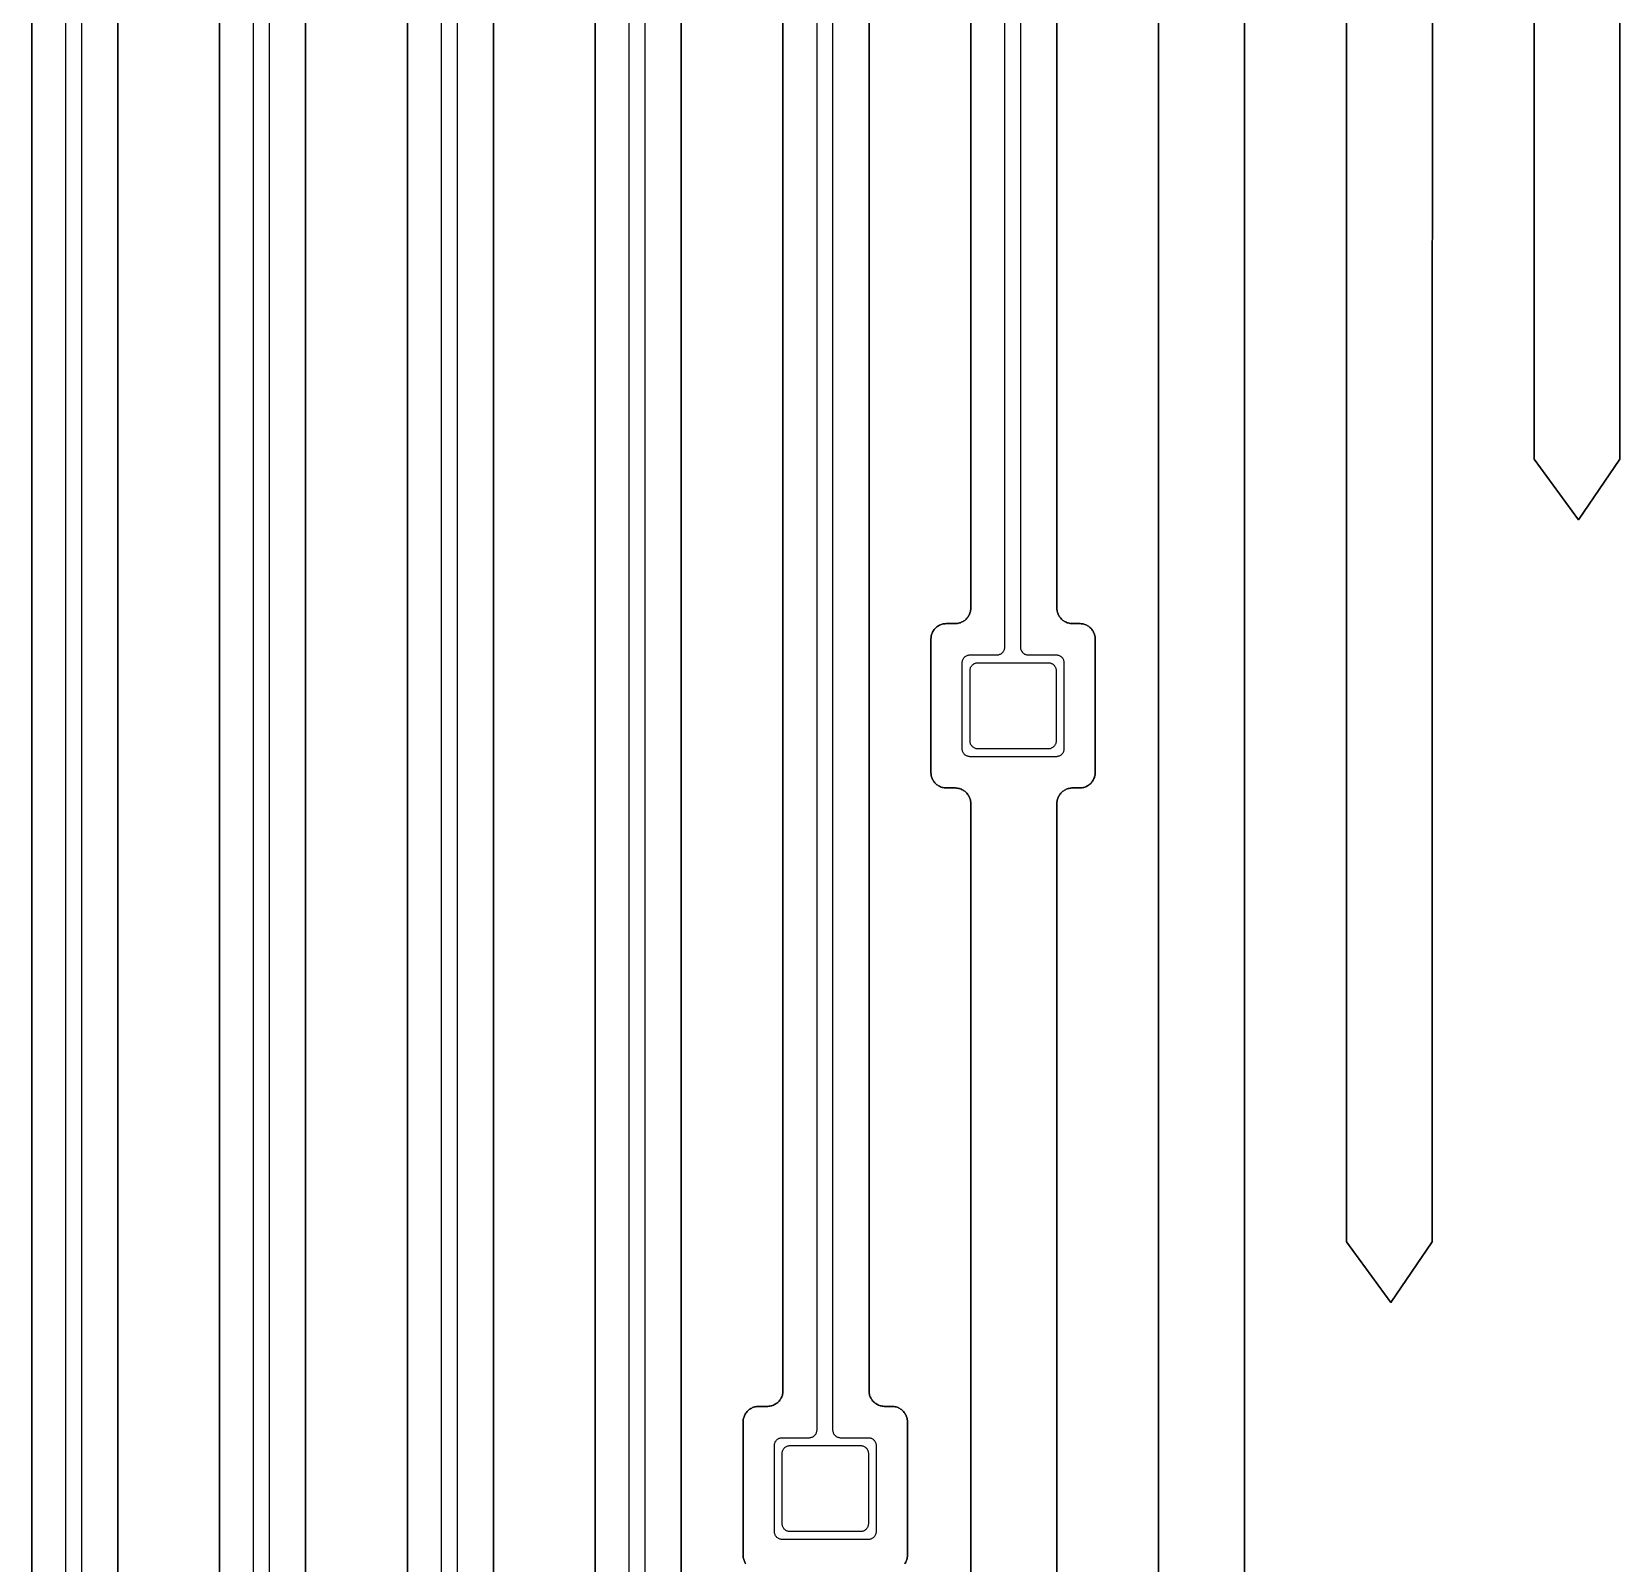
# Model space of a CAD drawing. Extents: x -2057 to 2225, y -44 to 31181.
# Drawn here: x 324.8 to 527.8, y 1930.2 to 2125.9 of the extents above; entities that cross this region are included whole.
import ezdxf

# ---------------------------------------------------------------- set-up
doc = ezdxf.new("R2010")
doc.units = 0
for name, color, linetype in [('electrode', 6, 'CONTINUOUS'), ('etching', 7, 'CONTINUOUS'), ('L3D0_etching3', 5, 'CONTINUOUS'), ('metalization', 8, 'CONTINUOUS'), ('polyimide', 9, 'CONTINUOUS')]:
    doc.layers.add(name, color=color, linetype=linetype)

msp = doc.modelspace()

# ---------------------------------------------------------------- linework, layer by layer
at = {"layer": 'electrode'}
for points in [[(445.66, 2034.247), (445.573, 2034.255), (445.487, 2034.27), (445.402, 2034.293), (445.32, 2034.323), (445.241, 2034.36), (445.166, 2034.403), (445.094, 2034.453), (445.027, 2034.509), (444.965, 2034.571), (444.909, 2034.638), (444.859, 2034.71), (444.816, 2034.785), (444.779, 2034.864), (444.749, 2034.946), (444.726, 2035.031), (444.711, 2035.117), (444.703, 2035.204), (444.703, 2044.291), (444.711, 2044.378), (444.726, 2044.464), (444.749, 2044.548), (444.779, 2044.63), (444.816, 2044.71), (444.859, 2044.785), (444.909, 2044.857), (444.965, 2044.924), (445.027, 2044.985), (445.094, 2045.042), (445.166, 2045.092), (445.241, 2045.135), (445.32, 2045.172), (445.402, 2045.202), (445.487, 2045.225), (445.573, 2045.24), (445.66, 2045.247), (454.747, 2045.247), (454.834, 2045.24), (454.92, 2045.225), (455.004, 2045.202), (455.086, 2045.172), (455.166, 2045.135), (455.241, 2045.092), (455.313, 2045.042), (455.38, 2044.985), (455.441, 2044.924), (455.498, 2044.857), (455.548, 2044.785), (455.591, 2044.71), (455.628, 2044.63), (455.658, 2044.548), (455.681, 2044.464), (455.696, 2044.378), (455.703, 2044.291), (455.703, 2035.204), (455.696, 2035.117), (455.681, 2035.031), (455.658, 2034.946), (455.628, 2034.864), (455.591, 2034.785), (455.548, 2034.71), (455.498, 2034.638), (455.441, 2034.571), (455.38, 2034.509), (455.313, 2034.453), (455.241, 2034.403), (455.166, 2034.36), (455.086, 2034.323), (455.004, 2034.293), (454.92, 2034.27), (454.834, 2034.255), (454.747, 2034.247)], [(421.66, 1934.247), (421.573, 1934.255), (421.487, 1934.27), (421.402, 1934.293), (421.32, 1934.323), (421.241, 1934.36), (421.166, 1934.403), (421.094, 1934.453), (421.027, 1934.509), (420.965, 1934.571), (420.909, 1934.638), (420.859, 1934.71), (420.816, 1934.785), (420.779, 1934.864), (420.749, 1934.946), (420.726, 1935.031), (420.711, 1935.117), (420.703, 1935.204), (420.703, 1944.291), (420.711, 1944.378), (420.726, 1944.464), (420.749, 1944.548), (420.779, 1944.63), (420.816, 1944.71), (420.859, 1944.785), (420.909, 1944.857), (420.965, 1944.924), (421.027, 1944.985), (421.094, 1945.042), (421.166, 1945.092), (421.241, 1945.135), (421.32, 1945.172), (421.402, 1945.202), (421.487, 1945.225), (421.573, 1945.24), (421.66, 1945.247), (430.747, 1945.247), (430.834, 1945.24), (430.92, 1945.225), (431.004, 1945.202), (431.086, 1945.172), (431.166, 1945.135), (431.241, 1945.092), (431.313, 1945.042), (431.38, 1944.985), (431.441, 1944.924), (431.498, 1944.857), (431.548, 1944.785), (431.591, 1944.71), (431.628, 1944.63), (431.658, 1944.548), (431.681, 1944.464), (431.696, 1944.378), (431.703, 1944.291), (431.703, 1935.204), (431.696, 1935.117), (431.681, 1935.031), (431.658, 1934.946), (431.628, 1934.864), (431.591, 1934.785), (431.548, 1934.71), (431.498, 1934.638), (431.441, 1934.571), (431.38, 1934.509), (431.313, 1934.453), (431.241, 1934.403), (431.166, 1934.36), (431.086, 1934.323), (431.004, 1934.293), (430.92, 1934.27), (430.834, 1934.255), (430.747, 1934.247)]]:
    msp.add_lwpolyline(points, close=True, dxfattribs=at)
at = {"layer": 'etching'}
for points in [[(324.792, 9035.371), (324.792, 1552.185)], [(335.792, 1552.185), (335.792, 9035.371)], [(348.792, 9035.371), (348.792, 1652.185)], [(359.792, 1652.185), (359.792, 9035.371)], [(372.792, 9035.371), (372.792, 1752.185)], [(383.792, 1752.185), (383.792, 9035.371)], [(396.792, 9035.371), (396.792, 1852.185)], [(407.792, 1852.185), (407.792, 9035.371)], [(420.792, 9035.371), (420.792, 1952.185), (420.784, 1952.059), (420.769, 1951.934), (420.745, 1951.811), (420.714, 1951.689), (420.675, 1951.57), (420.629, 1951.453), (420.575, 1951.339), (420.515, 1951.229), (420.447, 1951.123), (420.373, 1951.021), (420.293, 1950.924), (420.207, 1950.832), (420.116, 1950.746), (420.019, 1950.666), (419.917, 1950.592), (419.811, 1950.525), (419.701, 1950.465), (419.587, 1950.411), (419.47, 1950.365), (419.351, 1950.326), (419.229, 1950.295), (419.105, 1950.271), (418.981, 1950.255), (418.855, 1950.247), (417.641, 1950.247), (417.515, 1950.24), (417.39, 1950.224), (417.267, 1950.2), (417.145, 1950.169), (417.026, 1950.13), (416.909, 1950.084), (416.795, 1950.03), (416.685, 1949.97), (416.579, 1949.902), (416.477, 1949.828), (416.38, 1949.748), (416.288, 1949.662), (416.202, 1949.571), (416.122, 1949.474), (416.048, 1949.372), (415.981, 1949.266), (415.921, 1949.156), (415.867, 1949.042), (415.821, 1948.925), (415.782, 1948.806), (415.751, 1948.684), (415.727, 1948.56), (415.711, 1948.436), (415.703, 1948.31), (415.703, 1931.185), (415.711, 1931.059), (415.727, 1930.934), (415.751, 1930.811), (415.782, 1930.689), (415.821, 1930.57), (415.867, 1930.453), (415.921, 1930.339), (415.981, 1930.229), (416.048, 1930.123)], [(436.358, 1930.123), (436.426, 1930.229), (436.486, 1930.339), (436.54, 1930.453), (436.586, 1930.57), (436.625, 1930.689), (436.656, 1930.811), (436.68, 1930.934), (436.696, 1931.059), (436.703, 1931.185), (436.703, 1948.31), (436.696, 1948.436), (436.68, 1948.56), (436.656, 1948.684), (436.625, 1948.806), (436.586, 1948.925), (436.54, 1949.042), (436.486, 1949.156), (436.426, 1949.266), (436.358, 1949.372), (436.284, 1949.474), (436.204, 1949.571), (436.118, 1949.662), (436.027, 1949.748), (435.93, 1949.828), (435.828, 1949.902), (435.722, 1949.97), (435.612, 1950.03), (435.498, 1950.084), (435.381, 1950.13), (435.262, 1950.169), (435.14, 1950.2), (435.016, 1950.224), (434.892, 1950.24), (434.766, 1950.247), (433.729, 1950.247), (433.604, 1950.255), (433.479, 1950.271), (433.356, 1950.295), (433.234, 1950.326), (433.114, 1950.365), (432.998, 1950.411), (432.884, 1950.465), (432.774, 1950.525), (432.668, 1950.592), (432.566, 1950.666), (432.469, 1950.746), (432.377, 1950.832), (432.291, 1950.924), (432.211, 1951.021), (432.137, 1951.123), (432.07, 1951.229), (432.009, 1951.339), (431.956, 1951.453), (431.91, 1951.57), (431.871, 1951.689), (431.84, 1951.811), (431.816, 1951.934), (431.8, 1952.059), (431.792, 1952.185), (431.792, 9035.371)], [(444.792, 9035.371), (444.792, 2052.185), (444.784, 2052.059), (444.769, 2051.934), (444.745, 2051.811), (444.714, 2051.689), (444.675, 2051.57), (444.629, 2051.453), (444.575, 2051.339), (444.515, 2051.229), (444.447, 2051.123), (444.373, 2051.021), (444.293, 2050.924), (444.207, 2050.832), (444.116, 2050.746), (444.019, 2050.666), (443.917, 2050.592), (443.811, 2050.525), (443.701, 2050.465), (443.587, 2050.411), (443.47, 2050.365), (443.351, 2050.326), (443.229, 2050.295), (443.105, 2050.271), (442.981, 2050.255), (442.855, 2050.247), (441.641, 2050.247), (441.515, 2050.24), (441.39, 2050.224), (441.267, 2050.2), (441.145, 2050.169), (441.026, 2050.13), (440.909, 2050.084), (440.795, 2050.03), (440.685, 2049.97), (440.579, 2049.902), (440.477, 2049.828), (440.38, 2049.748), (440.288, 2049.662), (440.202, 2049.571), (440.122, 2049.474), (440.048, 2049.372), (439.981, 2049.266), (439.921, 2049.156), (439.867, 2049.042), (439.821, 2048.925), (439.782, 2048.806), (439.751, 2048.684), (439.727, 2048.56), (439.711, 2048.436), (439.703, 2048.31), (439.703, 2031.185), (439.711, 2031.059), (439.727, 2030.934), (439.751, 2030.811), (439.782, 2030.689), (439.821, 2030.57), (439.867, 2030.453), (439.921, 2030.339), (439.981, 2030.229), (440.048, 2030.123), (440.122, 2030.021), (440.202, 2029.924), (440.288, 2029.832), (440.38, 2029.746), (440.477, 2029.666), (440.579, 2029.592), (440.685, 2029.525), (440.795, 2029.465), (440.909, 2029.411), (441.026, 2029.365), (441.145, 2029.326), (441.267, 2029.295), (441.39, 2029.271), (441.515, 2029.255), (441.641, 2029.247), (442.855, 2029.247), (442.981, 2029.24), (443.105, 2029.224), (443.229, 2029.2), (443.351, 2029.169), (443.47, 2029.13), (443.587, 2029.084), (443.701, 2029.03), (443.811, 2028.97), (443.917, 2028.902), (444.019, 2028.828), (444.116, 2028.748), (444.207, 2028.662), (444.293, 2028.571), (444.373, 2028.474), (444.447, 2028.372), (444.515, 2028.266), (444.575, 2028.156), (444.629, 2028.042), (444.675, 2027.925), (444.714, 2027.806), (444.745, 2027.684), (444.769, 2027.56), (444.784, 2027.436), (444.792, 2027.31), (444.792, 1771.247)], [(455.754, 1771.247), (455.792, 2027.31), (455.8, 2027.436), (455.816, 2027.56), (455.84, 2027.684), (455.871, 2027.806), (455.91, 2027.925), (455.956, 2028.042), (456.009, 2028.156), (456.07, 2028.266), (456.137, 2028.372), (456.211, 2028.474), (456.291, 2028.571), (456.377, 2028.662), (456.469, 2028.748), (456.566, 2028.828), (456.668, 2028.902), (456.774, 2028.97), (456.884, 2029.03), (456.998, 2029.084), (457.114, 2029.13), (457.234, 2029.169), (457.356, 2029.2), (457.479, 2029.224), (457.604, 2029.24), (457.729, 2029.247), (458.766, 2029.247), (458.892, 2029.255), (459.016, 2029.271), (459.14, 2029.295), (459.262, 2029.326), (459.381, 2029.365), (459.498, 2029.411), (459.612, 2029.465), (459.722, 2029.525), (459.828, 2029.592), (459.93, 2029.666), (460.027, 2029.746), (460.118, 2029.832), (460.204, 2029.924), (460.284, 2030.021), (460.358, 2030.123), (460.426, 2030.229), (460.486, 2030.339), (460.54, 2030.453), (460.586, 2030.57), (460.625, 2030.689), (460.656, 2030.811), (460.68, 2030.934), (460.696, 2031.059), (460.703, 2031.185), (460.703, 2048.31), (460.696, 2048.436), (460.68, 2048.56), (460.656, 2048.684), (460.625, 2048.806), (460.586, 2048.925), (460.54, 2049.042), (460.486, 2049.156), (460.426, 2049.266), (460.358, 2049.372), (460.284, 2049.474), (460.204, 2049.571), (460.118, 2049.662), (460.027, 2049.748), (459.93, 2049.828), (459.828, 2049.902), (459.722, 2049.97), (459.612, 2050.03), (459.498, 2050.084), (459.381, 2050.13), (459.262, 2050.169), (459.14, 2050.2), (459.016, 2050.224), (458.892, 2050.24), (458.766, 2050.247), (457.729, 2050.247), (457.604, 2050.255), (457.479, 2050.271), (457.356, 2050.295), (457.234, 2050.326), (457.114, 2050.365), (456.998, 2050.411), (456.884, 2050.465), (456.774, 2050.525), (456.668, 2050.592), (456.566, 2050.666), (456.469, 2050.746), (456.377, 2050.832), (456.291, 2050.924), (456.211, 2051.021), (456.137, 2051.123), (456.07, 2051.229), (456.009, 2051.339), (455.956, 2051.453), (455.91, 2051.57), (455.871, 2051.689), (455.84, 2051.811), (455.816, 2051.934), (455.8, 2052.059), (455.792, 2052.185), (455.792, 9035.371)], [(516.792, 2327.31), (516.792, 2071.247), (522.472, 2063.52), (527.754, 2071.247), (527.792, 2327.31)], [(492.792, 2227.31), (492.792, 1971.247), (498.472, 1963.52), (503.754, 1971.247), (503.792, 2227.31)], [(468.792, 2127.31), (468.792, 1871.247), (474.472, 1863.52), (479.754, 1871.247), (479.792, 2127.31)]]:
    msp.add_lwpolyline(points, dxfattribs=at)
at = {"layer": 'L3D0_etching3'}
for points in [[(324.792, 9035.371), (324.792, 1552.185)], [(335.792, 1552.185), (335.792, 9035.371)], [(348.792, 9035.371), (348.792, 1652.185)], [(359.792, 1652.185), (359.792, 9035.371)], [(372.792, 9035.371), (372.792, 1752.185)], [(383.792, 1752.185), (383.792, 9035.371)], [(396.792, 9035.371), (396.792, 1852.185)], [(407.792, 1852.185), (407.792, 9035.371)], [(420.792, 9035.371), (420.792, 1952.185), (420.784, 1952.059), (420.769, 1951.934), (420.745, 1951.811), (420.714, 1951.689), (420.675, 1951.57), (420.629, 1951.453), (420.575, 1951.339), (420.515, 1951.229), (420.447, 1951.123), (420.373, 1951.021), (420.293, 1950.924), (420.207, 1950.832), (420.116, 1950.746), (420.019, 1950.666), (419.917, 1950.592), (419.811, 1950.525), (419.701, 1950.465), (419.587, 1950.411), (419.47, 1950.365), (419.351, 1950.326), (419.229, 1950.295), (419.105, 1950.271), (418.981, 1950.255), (418.855, 1950.247), (417.641, 1950.247), (417.515, 1950.24), (417.39, 1950.224), (417.267, 1950.2), (417.145, 1950.169), (417.026, 1950.13), (416.909, 1950.084), (416.795, 1950.03), (416.685, 1949.97), (416.579, 1949.902), (416.477, 1949.828), (416.38, 1949.748), (416.288, 1949.662), (416.202, 1949.571), (416.122, 1949.474), (416.048, 1949.372), (415.981, 1949.266), (415.921, 1949.156), (415.867, 1949.042), (415.821, 1948.925), (415.782, 1948.806), (415.751, 1948.684), (415.727, 1948.56), (415.711, 1948.436), (415.703, 1948.31), (415.703, 1931.185), (415.711, 1931.059), (415.727, 1930.934), (415.751, 1930.811), (415.782, 1930.689), (415.821, 1930.57), (415.867, 1930.453), (415.921, 1930.339), (415.981, 1930.229), (416.048, 1930.123)], [(436.358, 1930.123), (436.426, 1930.229), (436.486, 1930.339), (436.54, 1930.453), (436.586, 1930.57), (436.625, 1930.689), (436.656, 1930.811), (436.68, 1930.934), (436.696, 1931.059), (436.703, 1931.185), (436.703, 1948.31), (436.696, 1948.436), (436.68, 1948.56), (436.656, 1948.684), (436.625, 1948.806), (436.586, 1948.925), (436.54, 1949.042), (436.486, 1949.156), (436.426, 1949.266), (436.358, 1949.372), (436.284, 1949.474), (436.204, 1949.571), (436.118, 1949.662), (436.027, 1949.748), (435.93, 1949.828), (435.828, 1949.902), (435.722, 1949.97), (435.612, 1950.03), (435.498, 1950.084), (435.381, 1950.13), (435.262, 1950.169), (435.14, 1950.2), (435.016, 1950.224), (434.892, 1950.24), (434.766, 1950.247), (433.729, 1950.247), (433.604, 1950.255), (433.479, 1950.271), (433.356, 1950.295), (433.234, 1950.326), (433.114, 1950.365), (432.998, 1950.411), (432.884, 1950.465), (432.774, 1950.525), (432.668, 1950.592), (432.566, 1950.666), (432.469, 1950.746), (432.377, 1950.832), (432.291, 1950.924), (432.211, 1951.021), (432.137, 1951.123), (432.07, 1951.229), (432.009, 1951.339), (431.956, 1951.453), (431.91, 1951.57), (431.871, 1951.689), (431.84, 1951.811), (431.816, 1951.934), (431.8, 1952.059), (431.792, 1952.185), (431.792, 9035.371)], [(444.792, 9035.371), (444.792, 2052.185), (444.784, 2052.059), (444.769, 2051.934), (444.745, 2051.811), (444.714, 2051.689), (444.675, 2051.57), (444.629, 2051.453), (444.575, 2051.339), (444.515, 2051.229), (444.447, 2051.123), (444.373, 2051.021), (444.293, 2050.924), (444.207, 2050.832), (444.116, 2050.746), (444.019, 2050.666), (443.917, 2050.592), (443.811, 2050.525), (443.701, 2050.465), (443.587, 2050.411), (443.47, 2050.365), (443.351, 2050.326), (443.229, 2050.295), (443.105, 2050.271), (442.981, 2050.255), (442.855, 2050.247), (441.641, 2050.247), (441.515, 2050.24), (441.39, 2050.224), (441.267, 2050.2), (441.145, 2050.169), (441.026, 2050.13), (440.909, 2050.084), (440.795, 2050.03), (440.685, 2049.97), (440.579, 2049.902), (440.477, 2049.828), (440.38, 2049.748), (440.288, 2049.662), (440.202, 2049.571), (440.122, 2049.474), (440.048, 2049.372), (439.981, 2049.266), (439.921, 2049.156), (439.867, 2049.042), (439.821, 2048.925), (439.782, 2048.806), (439.751, 2048.684), (439.727, 2048.56), (439.711, 2048.436), (439.703, 2048.31), (439.703, 2031.185), (439.711, 2031.059), (439.727, 2030.934), (439.751, 2030.811), (439.782, 2030.689), (439.821, 2030.57), (439.867, 2030.453), (439.921, 2030.339), (439.981, 2030.229), (440.048, 2030.123), (440.122, 2030.021), (440.202, 2029.924), (440.288, 2029.832), (440.38, 2029.746), (440.477, 2029.666), (440.579, 2029.592), (440.685, 2029.525), (440.795, 2029.465), (440.909, 2029.411), (441.026, 2029.365), (441.145, 2029.326), (441.267, 2029.295), (441.39, 2029.271), (441.515, 2029.255), (441.641, 2029.247), (442.855, 2029.247), (442.981, 2029.24), (443.105, 2029.224), (443.229, 2029.2), (443.351, 2029.169), (443.47, 2029.13), (443.587, 2029.084), (443.701, 2029.03), (443.811, 2028.97), (443.917, 2028.902), (444.019, 2028.828), (444.116, 2028.748), (444.207, 2028.662), (444.293, 2028.571), (444.373, 2028.474), (444.447, 2028.372), (444.515, 2028.266), (444.575, 2028.156), (444.629, 2028.042), (444.675, 2027.925), (444.714, 2027.806), (444.745, 2027.684), (444.769, 2027.56), (444.784, 2027.436), (444.792, 2027.31), (444.792, 1771.247)], [(455.754, 1771.247), (455.792, 2027.31), (455.8, 2027.436), (455.816, 2027.56), (455.84, 2027.684), (455.871, 2027.806), (455.91, 2027.925), (455.956, 2028.042), (456.009, 2028.156), (456.07, 2028.266), (456.137, 2028.372), (456.211, 2028.474), (456.291, 2028.571), (456.377, 2028.662), (456.469, 2028.748), (456.566, 2028.828), (456.668, 2028.902), (456.774, 2028.97), (456.884, 2029.03), (456.998, 2029.084), (457.114, 2029.13), (457.234, 2029.169), (457.356, 2029.2), (457.479, 2029.224), (457.604, 2029.24), (457.729, 2029.247), (458.766, 2029.247), (458.892, 2029.255), (459.016, 2029.271), (459.14, 2029.295), (459.262, 2029.326), (459.381, 2029.365), (459.498, 2029.411), (459.612, 2029.465), (459.722, 2029.525), (459.828, 2029.592), (459.93, 2029.666), (460.027, 2029.746), (460.118, 2029.832), (460.204, 2029.924), (460.284, 2030.021), (460.358, 2030.123), (460.426, 2030.229), (460.486, 2030.339), (460.54, 2030.453), (460.586, 2030.57), (460.625, 2030.689), (460.656, 2030.811), (460.68, 2030.934), (460.696, 2031.059), (460.703, 2031.185), (460.703, 2048.31), (460.696, 2048.436), (460.68, 2048.56), (460.656, 2048.684), (460.625, 2048.806), (460.586, 2048.925), (460.54, 2049.042), (460.486, 2049.156), (460.426, 2049.266), (460.358, 2049.372), (460.284, 2049.474), (460.204, 2049.571), (460.118, 2049.662), (460.027, 2049.748), (459.93, 2049.828), (459.828, 2049.902), (459.722, 2049.97), (459.612, 2050.03), (459.498, 2050.084), (459.381, 2050.13), (459.262, 2050.169), (459.14, 2050.2), (459.016, 2050.224), (458.892, 2050.24), (458.766, 2050.247), (457.729, 2050.247), (457.604, 2050.255), (457.479, 2050.271), (457.356, 2050.295), (457.234, 2050.326), (457.114, 2050.365), (456.998, 2050.411), (456.884, 2050.465), (456.774, 2050.525), (456.668, 2050.592), (456.566, 2050.666), (456.469, 2050.746), (456.377, 2050.832), (456.291, 2050.924), (456.211, 2051.021), (456.137, 2051.123), (456.07, 2051.229), (456.009, 2051.339), (455.956, 2051.453), (455.91, 2051.57), (455.871, 2051.689), (455.84, 2051.811), (455.816, 2051.934), (455.8, 2052.059), (455.792, 2052.185), (455.792, 9035.371)], [(516.792, 2327.31), (516.792, 2071.247), (522.472, 2063.52), (527.754, 2071.247), (527.792, 2327.31)], [(492.792, 2227.31), (492.792, 1971.247), (498.472, 1963.52), (503.754, 1971.247), (503.792, 2227.31)], [(468.792, 2127.31), (468.792, 1871.247), (474.472, 1863.52), (479.754, 1871.247), (479.792, 2127.31)]]:
    msp.add_lwpolyline(points, dxfattribs=at)
at = {"layer": 'metalization'}
for points in [[(329.142, 1547.204), (329.142, 9040.22)], [(331.142, 9040.22), (331.142, 1547.204)], [(353.142, 1647.204), (353.142, 9040.22)], [(355.142, 9040.22), (355.142, 1647.204)], [(377.142, 1747.204), (377.142, 9040.22)], [(379.142, 9040.22), (379.142, 1747.204)], [(401.142, 1847.204), (401.142, 9040.22)], [(403.142, 9040.22), (403.142, 1847.204)], [(427.142, 9040.22), (427.142, 1947.204), (427.15, 1947.117), (427.165, 1947.031), (427.188, 1946.946), (427.218, 1946.864), (427.254, 1946.785), (427.298, 1946.71), (427.348, 1946.638), (427.404, 1946.571), (427.466, 1946.509), (427.533, 1946.453), (427.604, 1946.403), (427.68, 1946.36), (427.759, 1946.323), (427.841, 1946.293), (427.926, 1946.27), (428.012, 1946.255), (428.099, 1946.247), (431.747, 1946.247), (431.834, 1946.24), (431.92, 1946.225), (432.004, 1946.202), (432.086, 1946.172), (432.166, 1946.135), (432.241, 1946.092), (432.313, 1946.042), (432.38, 1945.985), (432.441, 1945.924), (432.498, 1945.857), (432.548, 1945.785), (432.591, 1945.71), (432.628, 1945.63), (432.658, 1945.548), (432.681, 1945.464), (432.696, 1945.378), (432.703, 1945.291), (432.703, 1934.204), (432.696, 1934.117), (432.681, 1934.031), (432.658, 1933.946), (432.628, 1933.864), (432.591, 1933.785), (432.548, 1933.71), (432.498, 1933.638), (432.441, 1933.571), (432.38, 1933.509), (432.313, 1933.453), (432.241, 1933.403), (432.166, 1933.36), (432.086, 1933.323), (432.004, 1933.293), (431.92, 1933.27), (431.834, 1933.255), (431.747, 1933.247), (420.66, 1933.247), (420.573, 1933.255), (420.487, 1933.27), (420.402, 1933.293), (420.32, 1933.323), (420.241, 1933.36), (420.166, 1933.403), (420.094, 1933.453), (420.027, 1933.509), (419.965, 1933.571), (419.909, 1933.638), (419.859, 1933.71), (419.816, 1933.785), (419.779, 1933.864), (419.749, 1933.946), (419.726, 1934.031), (419.711, 1934.117), (419.703, 1934.204), (419.703, 1945.291), (419.711, 1945.378), (419.726, 1945.464), (419.749, 1945.548), (419.779, 1945.63), (419.816, 1945.71), (419.859, 1945.785), (419.909, 1945.857), (419.965, 1945.924), (420.027, 1945.985), (420.094, 1946.042), (420.166, 1946.092), (420.241, 1946.135), (420.32, 1946.172), (420.402, 1946.202), (420.487, 1946.225), (420.573, 1946.24), (420.66, 1946.247), (424.186, 1946.247), (424.273, 1946.255), (424.359, 1946.27), (424.443, 1946.293), (424.525, 1946.323), (424.604, 1946.36), (424.68, 1946.403), (424.752, 1946.453), (424.819, 1946.509), (424.88, 1946.571), (424.936, 1946.638), (424.986, 1946.71), (425.03, 1946.785), (425.067, 1946.864), (425.097, 1946.946), (425.12, 1947.031), (425.135, 1947.117), (425.142, 1947.204), (425.142, 9040.22)], [(451.142, 9040.22), (451.142, 2047.204), (451.15, 2047.117), (451.165, 2047.031), (451.188, 2046.946), (451.218, 2046.864), (451.254, 2046.785), (451.298, 2046.71), (451.348, 2046.638), (451.404, 2046.571), (451.466, 2046.509), (451.533, 2046.453), (451.604, 2046.403), (451.68, 2046.36), (451.759, 2046.323), (451.841, 2046.293), (451.926, 2046.27), (452.012, 2046.255), (452.099, 2046.247), (455.747, 2046.247), (455.834, 2046.24), (455.92, 2046.225), (456.004, 2046.202), (456.086, 2046.172), (456.166, 2046.135), (456.241, 2046.092), (456.313, 2046.042), (456.38, 2045.985), (456.441, 2045.924), (456.498, 2045.857), (456.548, 2045.785), (456.591, 2045.71), (456.628, 2045.63), (456.658, 2045.548), (456.681, 2045.464), (456.696, 2045.378), (456.703, 2045.291), (456.703, 2034.204), (456.696, 2034.117), (456.681, 2034.031), (456.658, 2033.946), (456.628, 2033.864), (456.591, 2033.785), (456.548, 2033.71), (456.498, 2033.638), (456.441, 2033.571), (456.38, 2033.509), (456.313, 2033.453), (456.241, 2033.403), (456.166, 2033.36), (456.086, 2033.323), (456.004, 2033.293), (455.92, 2033.27), (455.834, 2033.255), (455.747, 2033.247), (444.66, 2033.247), (444.573, 2033.255), (444.487, 2033.27), (444.402, 2033.293), (444.32, 2033.323), (444.241, 2033.36), (444.166, 2033.403), (444.094, 2033.453), (444.027, 2033.509), (443.965, 2033.571), (443.909, 2033.638), (443.859, 2033.71), (443.816, 2033.785), (443.779, 2033.864), (443.749, 2033.946), (443.726, 2034.031), (443.711, 2034.117), (443.703, 2034.204), (443.703, 2045.291), (443.711, 2045.378), (443.726, 2045.464), (443.749, 2045.548), (443.779, 2045.63), (443.816, 2045.71), (443.859, 2045.785), (443.909, 2045.857), (443.965, 2045.924), (444.027, 2045.985), (444.094, 2046.042), (444.166, 2046.092), (444.241, 2046.135), (444.32, 2046.172), (444.402, 2046.202), (444.487, 2046.225), (444.573, 2046.24), (444.66, 2046.247), (448.186, 2046.247), (448.273, 2046.255), (448.359, 2046.27), (448.443, 2046.293), (448.525, 2046.323), (448.604, 2046.36), (448.68, 2046.403), (448.752, 2046.453), (448.819, 2046.509), (448.88, 2046.571), (448.936, 2046.638), (448.986, 2046.71), (449.03, 2046.785), (449.067, 2046.864), (449.097, 2046.946), (449.12, 2047.031), (449.135, 2047.117), (449.142, 2047.204), (449.142, 9040.22)]]:
    msp.add_lwpolyline(points, dxfattribs=at)
at = {"layer": 'polyimide'}
for points in [[(324.792, 1552.185), (324.792, 9035.371)], [(324.792, 9035.371), (324.792, 1552.185)], [(335.792, 9035.371), (335.792, 1552.185)], [(335.792, 1552.185), (335.792, 9035.371)], [(348.792, 1652.185), (348.792, 9035.371)], [(348.792, 9035.371), (348.792, 1652.185)], [(359.792, 9035.371), (359.792, 1652.185)], [(359.792, 1652.185), (359.792, 9035.371)], [(372.792, 1752.185), (372.792, 9035.371)], [(372.792, 9035.371), (372.792, 1752.185)], [(383.792, 9035.371), (383.792, 1752.185)], [(383.792, 1752.185), (383.792, 9035.371)], [(396.792, 1852.185), (396.792, 9035.371)], [(396.792, 9035.371), (396.792, 1852.185)], [(407.792, 9035.371), (407.792, 1852.185)], [(407.792, 1852.185), (407.792, 9035.371)], [(416.048, 1930.123), (415.981, 1930.229), (415.921, 1930.339), (415.867, 1930.453), (415.821, 1930.57), (415.782, 1930.689), (415.751, 1930.811), (415.727, 1930.934), (415.711, 1931.059), (415.703, 1931.185), (415.703, 1948.31), (415.711, 1948.436), (415.727, 1948.56), (415.751, 1948.684), (415.782, 1948.806), (415.821, 1948.925), (415.867, 1949.042), (415.921, 1949.156), (415.981, 1949.266), (416.048, 1949.372), (416.122, 1949.474), (416.202, 1949.571), (416.288, 1949.662), (416.38, 1949.748), (416.477, 1949.828), (416.579, 1949.902), (416.685, 1949.97), (416.795, 1950.03), (416.909, 1950.084), (417.026, 1950.13), (417.145, 1950.169), (417.267, 1950.2), (417.39, 1950.224), (417.515, 1950.24), (417.641, 1950.247), (418.855, 1950.247), (418.981, 1950.255), (419.105, 1950.271), (419.229, 1950.295), (419.351, 1950.326), (419.47, 1950.365), (419.587, 1950.411), (419.701, 1950.465), (419.811, 1950.525), (419.917, 1950.592), (420.019, 1950.666), (420.116, 1950.746), (420.207, 1950.832), (420.293, 1950.924), (420.373, 1951.021), (420.447, 1951.123), (420.515, 1951.229), (420.575, 1951.339), (420.629, 1951.453), (420.675, 1951.57), (420.714, 1951.689), (420.745, 1951.811), (420.769, 1951.934), (420.784, 1952.059), (420.792, 1952.185), (420.792, 9035.371)], [(420.792, 9035.371), (420.792, 1952.185), (420.784, 1952.059), (420.769, 1951.934), (420.745, 1951.811), (420.714, 1951.689), (420.675, 1951.57), (420.629, 1951.453), (420.575, 1951.339), (420.515, 1951.229), (420.447, 1951.123), (420.373, 1951.021), (420.293, 1950.924), (420.207, 1950.832), (420.116, 1950.746), (420.019, 1950.666), (419.917, 1950.592), (419.811, 1950.525), (419.701, 1950.465), (419.587, 1950.411), (419.47, 1950.365), (419.351, 1950.326), (419.229, 1950.295), (419.105, 1950.271), (418.981, 1950.255), (418.855, 1950.247), (417.641, 1950.247), (417.515, 1950.24), (417.39, 1950.224), (417.267, 1950.2), (417.145, 1950.169), (417.026, 1950.13), (416.909, 1950.084), (416.795, 1950.03), (416.685, 1949.97), (416.579, 1949.902), (416.477, 1949.828), (416.38, 1949.748), (416.288, 1949.662), (416.202, 1949.571), (416.122, 1949.474), (416.048, 1949.372), (415.981, 1949.266), (415.921, 1949.156), (415.867, 1949.042), (415.821, 1948.925), (415.782, 1948.806), (415.751, 1948.684), (415.727, 1948.56), (415.711, 1948.436), (415.703, 1948.31), (415.703, 1931.185), (415.711, 1931.059), (415.727, 1930.934), (415.751, 1930.811), (415.782, 1930.689), (415.821, 1930.57), (415.867, 1930.453), (415.921, 1930.339), (415.981, 1930.229), (416.048, 1930.123)], [(431.792, 9035.371), (431.792, 1952.185), (431.8, 1952.059), (431.816, 1951.934), (431.84, 1951.811), (431.871, 1951.689), (431.91, 1951.57), (431.956, 1951.453), (432.009, 1951.339), (432.07, 1951.229), (432.137, 1951.123), (432.211, 1951.021), (432.291, 1950.924), (432.377, 1950.832), (432.469, 1950.746), (432.566, 1950.666), (432.668, 1950.592), (432.774, 1950.525), (432.884, 1950.465), (432.998, 1950.411), (433.114, 1950.365), (433.234, 1950.326), (433.356, 1950.295), (433.479, 1950.271), (433.604, 1950.255), (433.729, 1950.247), (434.766, 1950.247), (434.892, 1950.24), (435.016, 1950.224), (435.14, 1950.2), (435.262, 1950.169), (435.381, 1950.13), (435.498, 1950.084), (435.612, 1950.03), (435.722, 1949.97), (435.828, 1949.902), (435.93, 1949.828), (436.027, 1949.748), (436.118, 1949.662), (436.204, 1949.571), (436.284, 1949.474), (436.358, 1949.372), (436.426, 1949.266), (436.486, 1949.156), (436.54, 1949.042), (436.586, 1948.925), (436.625, 1948.806), (436.656, 1948.684), (436.68, 1948.56), (436.696, 1948.436), (436.703, 1948.31), (436.703, 1931.185), (436.696, 1931.059), (436.68, 1930.934), (436.656, 1930.811), (436.625, 1930.689), (436.586, 1930.57), (436.54, 1930.453), (436.486, 1930.339), (436.426, 1930.229), (436.358, 1930.123)], [(436.358, 1930.123), (436.426, 1930.229), (436.486, 1930.339), (436.54, 1930.453), (436.586, 1930.57), (436.625, 1930.689), (436.656, 1930.811), (436.68, 1930.934), (436.696, 1931.059), (436.703, 1931.185), (436.703, 1948.31), (436.696, 1948.436), (436.68, 1948.56), (436.656, 1948.684), (436.625, 1948.806), (436.586, 1948.925), (436.54, 1949.042), (436.486, 1949.156), (436.426, 1949.266), (436.358, 1949.372), (436.284, 1949.474), (436.204, 1949.571), (436.118, 1949.662), (436.027, 1949.748), (435.93, 1949.828), (435.828, 1949.902), (435.722, 1949.97), (435.612, 1950.03), (435.498, 1950.084), (435.381, 1950.13), (435.262, 1950.169), (435.14, 1950.2), (435.016, 1950.224), (434.892, 1950.24), (434.766, 1950.247), (433.729, 1950.247), (433.604, 1950.255), (433.479, 1950.271), (433.356, 1950.295), (433.234, 1950.326), (433.114, 1950.365), (432.998, 1950.411), (432.884, 1950.465), (432.774, 1950.525), (432.668, 1950.592), (432.566, 1950.666), (432.469, 1950.746), (432.377, 1950.832), (432.291, 1950.924), (432.211, 1951.021), (432.137, 1951.123), (432.07, 1951.229), (432.009, 1951.339), (431.956, 1951.453), (431.91, 1951.57), (431.871, 1951.689), (431.84, 1951.811), (431.816, 1951.934), (431.8, 1952.059), (431.792, 1952.185), (431.792, 9035.371)], [(444.792, 1771.247), (444.792, 2027.31), (444.784, 2027.436), (444.769, 2027.56), (444.745, 2027.684), (444.714, 2027.806), (444.675, 2027.925), (444.629, 2028.042), (444.575, 2028.156), (444.515, 2028.266), (444.447, 2028.372), (444.373, 2028.474), (444.293, 2028.571), (444.207, 2028.662), (444.116, 2028.748), (444.019, 2028.828), (443.917, 2028.902), (443.811, 2028.97), (443.701, 2029.03), (443.587, 2029.084), (443.47, 2029.13), (443.351, 2029.169), (443.229, 2029.2), (443.105, 2029.224), (442.981, 2029.24), (442.855, 2029.247), (441.641, 2029.247), (441.515, 2029.255), (441.39, 2029.271), (441.267, 2029.295), (441.145, 2029.326), (441.026, 2029.365), (440.909, 2029.411), (440.795, 2029.465), (440.685, 2029.525), (440.579, 2029.592), (440.477, 2029.666), (440.38, 2029.746), (440.288, 2029.832), (440.202, 2029.924), (440.122, 2030.021), (440.048, 2030.123), (439.981, 2030.229), (439.921, 2030.339), (439.867, 2030.453), (439.821, 2030.57), (439.782, 2030.689), (439.751, 2030.811), (439.727, 2030.934), (439.711, 2031.059), (439.703, 2031.185), (439.703, 2048.31), (439.711, 2048.436), (439.727, 2048.56), (439.751, 2048.684), (439.782, 2048.806), (439.821, 2048.925), (439.867, 2049.042), (439.921, 2049.156), (439.981, 2049.266), (440.048, 2049.372), (440.122, 2049.474), (440.202, 2049.571), (440.288, 2049.662), (440.38, 2049.748), (440.477, 2049.828), (440.579, 2049.902), (440.685, 2049.97), (440.795, 2050.03), (440.909, 2050.084), (441.026, 2050.13), (441.145, 2050.169), (441.267, 2050.2), (441.39, 2050.224), (441.515, 2050.24), (441.641, 2050.247), (442.855, 2050.247), (442.981, 2050.255), (443.105, 2050.271), (443.229, 2050.295), (443.351, 2050.326), (443.47, 2050.365), (443.587, 2050.411), (443.701, 2050.465), (443.811, 2050.525), (443.917, 2050.592), (444.019, 2050.666), (444.116, 2050.746), (444.207, 2050.832), (444.293, 2050.924), (444.373, 2051.021), (444.447, 2051.123), (444.515, 2051.229), (444.575, 2051.339), (444.629, 2051.453), (444.675, 2051.57), (444.714, 2051.689), (444.745, 2051.811), (444.769, 2051.934), (444.784, 2052.059), (444.792, 2052.185), (444.792, 9035.371)], [(444.792, 9035.371), (444.792, 2052.185), (444.784, 2052.059), (444.769, 2051.934), (444.745, 2051.811), (444.714, 2051.689), (444.675, 2051.57), (444.629, 2051.453), (444.575, 2051.339), (444.515, 2051.229), (444.447, 2051.123), (444.373, 2051.021), (444.293, 2050.924), (444.207, 2050.832), (444.116, 2050.746), (444.019, 2050.666), (443.917, 2050.592), (443.811, 2050.525), (443.701, 2050.465), (443.587, 2050.411), (443.47, 2050.365), (443.351, 2050.326), (443.229, 2050.295), (443.105, 2050.271), (442.981, 2050.255), (442.855, 2050.247), (441.641, 2050.247), (441.515, 2050.24), (441.39, 2050.224), (441.267, 2050.2), (441.145, 2050.169), (441.026, 2050.13), (440.909, 2050.084), (440.795, 2050.03), (440.685, 2049.97), (440.579, 2049.902), (440.477, 2049.828), (440.38, 2049.748), (440.288, 2049.662), (440.202, 2049.571), (440.122, 2049.474), (440.048, 2049.372), (439.981, 2049.266), (439.921, 2049.156), (439.867, 2049.042), (439.821, 2048.925), (439.782, 2048.806), (439.751, 2048.684), (439.727, 2048.56), (439.711, 2048.436), (439.703, 2048.31), (439.703, 2031.185), (439.711, 2031.059), (439.727, 2030.934), (439.751, 2030.811), (439.782, 2030.689), (439.821, 2030.57), (439.867, 2030.453), (439.921, 2030.339), (439.981, 2030.229), (440.048, 2030.123), (440.122, 2030.021), (440.202, 2029.924), (440.288, 2029.832), (440.38, 2029.746), (440.477, 2029.666), (440.579, 2029.592), (440.685, 2029.525), (440.795, 2029.465), (440.909, 2029.411), (441.026, 2029.365), (441.145, 2029.326), (441.267, 2029.295), (441.39, 2029.271), (441.515, 2029.255), (441.641, 2029.247), (442.855, 2029.247), (442.981, 2029.24), (443.105, 2029.224), (443.229, 2029.2), (443.351, 2029.169), (443.47, 2029.13), (443.587, 2029.084), (443.701, 2029.03), (443.811, 2028.97), (443.917, 2028.902), (444.019, 2028.828), (444.116, 2028.748), (444.207, 2028.662), (444.293, 2028.571), (444.373, 2028.474), (444.447, 2028.372), (444.515, 2028.266), (444.575, 2028.156), (444.629, 2028.042), (444.675, 2027.925), (444.714, 2027.806), (444.745, 2027.684), (444.769, 2027.56), (444.784, 2027.436), (444.792, 2027.31), (444.792, 1771.247)], [(455.792, 9035.371), (455.792, 2052.185), (455.8, 2052.059), (455.816, 2051.934), (455.84, 2051.811), (455.871, 2051.689), (455.91, 2051.57), (455.956, 2051.453), (456.009, 2051.339), (456.07, 2051.229), (456.137, 2051.123), (456.211, 2051.021), (456.291, 2050.924), (456.377, 2050.832), (456.469, 2050.746), (456.566, 2050.666), (456.668, 2050.592), (456.774, 2050.525), (456.884, 2050.465), (456.998, 2050.411), (457.114, 2050.365), (457.234, 2050.326), (457.356, 2050.295), (457.479, 2050.271), (457.604, 2050.255), (457.729, 2050.247), (458.766, 2050.247), (458.892, 2050.24), (459.016, 2050.224), (459.14, 2050.2), (459.262, 2050.169), (459.381, 2050.13), (459.498, 2050.084), (459.612, 2050.03), (459.722, 2049.97), (459.828, 2049.902), (459.93, 2049.828), (460.027, 2049.748), (460.118, 2049.662), (460.204, 2049.571), (460.284, 2049.474), (460.358, 2049.372), (460.426, 2049.266), (460.486, 2049.156), (460.54, 2049.042), (460.586, 2048.925), (460.625, 2048.806), (460.656, 2048.684), (460.68, 2048.56), (460.696, 2048.436), (460.703, 2048.31), (460.703, 2031.185), (460.696, 2031.059), (460.68, 2030.934), (460.656, 2030.811), (460.625, 2030.689), (460.586, 2030.57), (460.54, 2030.453), (460.486, 2030.339), (460.426, 2030.229), (460.358, 2030.123), (460.284, 2030.021), (460.204, 2029.924), (460.118, 2029.832), (460.027, 2029.746), (459.93, 2029.666), (459.828, 2029.592), (459.722, 2029.525), (459.612, 2029.465), (459.498, 2029.411), (459.381, 2029.365), (459.262, 2029.326), (459.14, 2029.295), (459.016, 2029.271), (458.892, 2029.255), (458.766, 2029.247), (457.729, 2029.247), (457.604, 2029.24), (457.479, 2029.224), (457.356, 2029.2), (457.234, 2029.169), (457.114, 2029.13), (456.998, 2029.084), (456.884, 2029.03), (456.774, 2028.97), (456.668, 2028.902), (456.566, 2028.828), (456.469, 2028.748), (456.377, 2028.662), (456.291, 2028.571), (456.211, 2028.474), (456.137, 2028.372), (456.07, 2028.266), (456.009, 2028.156), (455.956, 2028.042), (455.91, 2027.925), (455.871, 2027.806), (455.84, 2027.684), (455.816, 2027.56), (455.8, 2027.436), (455.792, 2027.31), (455.754, 1771.247)], [(455.754, 1771.247), (455.792, 2027.31), (455.8, 2027.436), (455.816, 2027.56), (455.84, 2027.684), (455.871, 2027.806), (455.91, 2027.925), (455.956, 2028.042), (456.009, 2028.156), (456.07, 2028.266), (456.137, 2028.372), (456.211, 2028.474), (456.291, 2028.571), (456.377, 2028.662), (456.469, 2028.748), (456.566, 2028.828), (456.668, 2028.902), (456.774, 2028.97), (456.884, 2029.03), (456.998, 2029.084), (457.114, 2029.13), (457.234, 2029.169), (457.356, 2029.2), (457.479, 2029.224), (457.604, 2029.24), (457.729, 2029.247), (458.766, 2029.247), (458.892, 2029.255), (459.016, 2029.271), (459.14, 2029.295), (459.262, 2029.326), (459.381, 2029.365), (459.498, 2029.411), (459.612, 2029.465), (459.722, 2029.525), (459.828, 2029.592), (459.93, 2029.666), (460.027, 2029.746), (460.118, 2029.832), (460.204, 2029.924), (460.284, 2030.021), (460.358, 2030.123), (460.426, 2030.229), (460.486, 2030.339), (460.54, 2030.453), (460.586, 2030.57), (460.625, 2030.689), (460.656, 2030.811), (460.68, 2030.934), (460.696, 2031.059), (460.703, 2031.185), (460.703, 2048.31), (460.696, 2048.436), (460.68, 2048.56), (460.656, 2048.684), (460.625, 2048.806), (460.586, 2048.925), (460.54, 2049.042), (460.486, 2049.156), (460.426, 2049.266), (460.358, 2049.372), (460.284, 2049.474), (460.204, 2049.571), (460.118, 2049.662), (460.027, 2049.748), (459.93, 2049.828), (459.828, 2049.902), (459.722, 2049.97), (459.612, 2050.03), (459.498, 2050.084), (459.381, 2050.13), (459.262, 2050.169), (459.14, 2050.2), (459.016, 2050.224), (458.892, 2050.24), (458.766, 2050.247), (457.729, 2050.247), (457.604, 2050.255), (457.479, 2050.271), (457.356, 2050.295), (457.234, 2050.326), (457.114, 2050.365), (456.998, 2050.411), (456.884, 2050.465), (456.774, 2050.525), (456.668, 2050.592), (456.566, 2050.666), (456.469, 2050.746), (456.377, 2050.832), (456.291, 2050.924), (456.211, 2051.021), (456.137, 2051.123), (456.07, 2051.229), (456.009, 2051.339), (455.956, 2051.453), (455.91, 2051.57), (455.871, 2051.689), (455.84, 2051.811), (455.816, 2051.934), (455.8, 2052.059), (455.792, 2052.185), (455.792, 9035.371)], [(527.792, 2327.31), (527.754, 2071.247), (522.472, 2063.52), (516.792, 2071.247), (516.792, 2327.31)], [(516.792, 2327.31), (516.792, 2071.247), (522.472, 2063.52), (527.754, 2071.247), (527.792, 2327.31)], [(503.792, 2227.31), (503.754, 1971.247), (498.472, 1963.52), (492.792, 1971.247), (492.792, 2227.31)], [(492.792, 2227.31), (492.792, 1971.247), (498.472, 1963.52), (503.754, 1971.247), (503.792, 2227.31)], [(479.792, 2127.31), (479.754, 1871.247), (474.472, 1863.52), (468.792, 1871.247), (468.792, 2127.31)], [(468.792, 2127.31), (468.792, 1871.247), (474.472, 1863.52), (479.754, 1871.247), (479.792, 2127.31)]]:
    msp.add_lwpolyline(points, dxfattribs=at)

doc.saveas('drawing.dxf')
